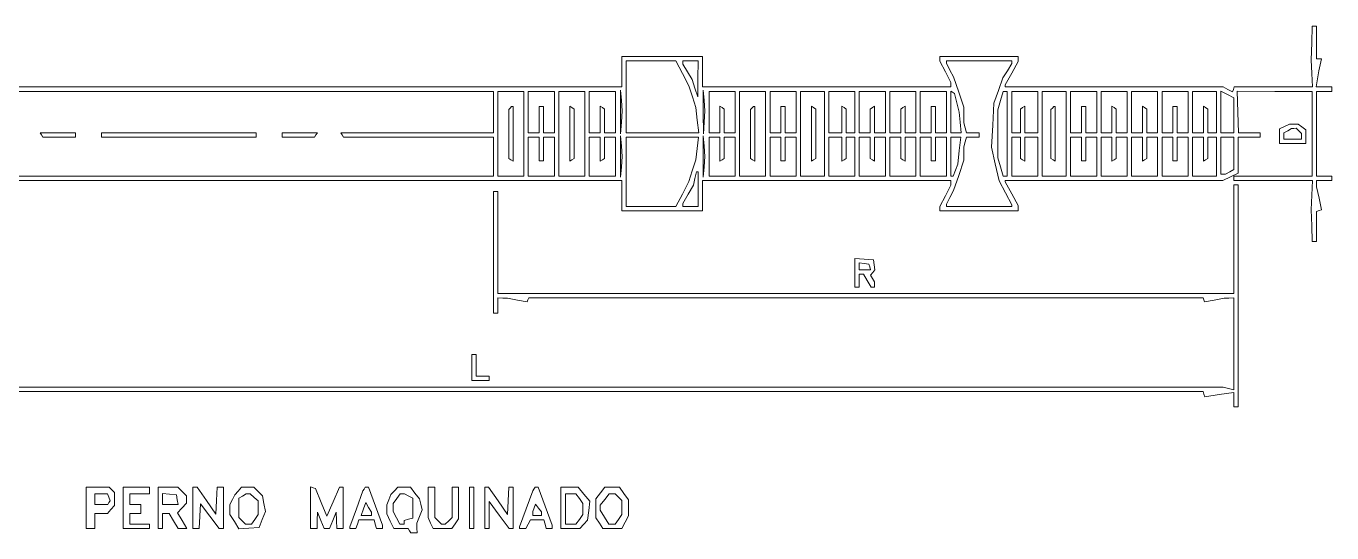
# Paper-space layout 'AN-15-DGE-071' of a CAD drawing. Header units: metres, sheet in millimetres. Extents: x 12 to 192, y 4 to 291.
# Drawn here: x 72.5 to 148.8, y 182.5 to 212.2 of the extents above; entities that cross this region are included whole.
import ezdxf

# ---------------------------------------------------------------- set-up
doc = ezdxf.new("R2010")
doc.units = ezdxf.units.M
doc.layers.add('DGE_CONTORNOS', color=7, linetype='Continuous', lineweight=0)
doc.layers.add('DGE_DATOS', color=7, linetype='Continuous', lineweight=0)

# ---------------------------------------------------------------- blocks, each defined once
blk = doc.blocks.new('LP_REF_DGE_MT_071')
at = {"layer": 'DGE_CONTORNOS'}
for points in [[(55.094, 203.167), (81.184, 203.167), (107.275, 203.167), (107.275, 202.276), (107.275, 201.385), (109.629, 201.385), (111.984, 201.385), (111.984, 202.276), (111.984, 203.167), (119.238, 203.167), (126.493, 203.167), (126.493, 203.036), (126.493, 202.904), (126.174, 202.276), (125.856, 201.648), (125.856, 201.517), (125.856, 201.385), (128.147, 201.385), (130.438, 201.385), (130.436, 201.544), (130.433, 201.704), (130.054, 202.392), (129.674, 203.081), (129.674, 203.124), (129.674, 203.167), (136.034, 203.167), (142.393, 203.167), (142.843, 203.382), (143.292, 203.596), (143.292, 204.654), (143.292, 205.713), (143.929, 205.713), (144.565, 205.713), (144.565, 205.84), (144.565, 205.967), (143.938, 205.967), (143.31, 205.967), (143.269, 207.176), (143.229, 208.386), (145.424, 208.385), (147.62, 208.385), (147.62, 205.903), (147.62, 203.422), (145.329, 203.422), (143.038, 203.422), (143.038, 203.294), (143.038, 203.167), (145.335, 203.167), (147.632, 203.167), (147.596, 202.308), (147.56, 201.449), (147.59, 200.526), (147.62, 199.604), (147.747, 199.604), (147.874, 199.604), (147.874, 200.484), (147.874, 201.364), (148.018, 201.412), (148.161, 201.46), (148.018, 202.129), (147.874, 202.798), (147.874, 202.983), (147.874, 203.167), (148.32, 203.167), (148.765, 203.167), (148.765, 203.294), (148.765, 203.422), (148.32, 203.422), (147.874, 203.422), (147.874, 205.903), (147.874, 208.385), (148.32, 208.385), (148.765, 208.385), (148.765, 208.512), (148.765, 208.64), (148.305, 208.64), (147.846, 208.64), (147.928, 209.117), (148.01, 209.594), (148.08, 209.944), (148.149, 210.294), (148.012, 210.294), (147.874, 210.294), (147.874, 211.249), (147.874, 212.203), (147.747, 212.203), (147.62, 212.203), (147.59, 211.217), (147.56, 210.231), (147.592, 209.435), (147.625, 208.64), (145.342, 208.64), (143.059, 208.64), (143.011, 208.494), (142.962, 208.349), (142.69, 208.494), (142.418, 208.64), (136.046, 208.64), (129.674, 208.64), (129.674, 208.705), (129.674, 208.771), (130.056, 209.447), (130.438, 210.124), (130.438, 210.273), (130.438, 210.422), (128.147, 210.422), (125.856, 210.422), (125.856, 210.29), (125.856, 210.159), (126.174, 209.531), (126.493, 208.903), (126.493, 208.771), (126.493, 208.64), (119.238, 208.64), (111.984, 208.64), (111.984, 209.531), (111.984, 210.422), (109.629, 210.422), (107.275, 210.422), (107.275, 209.531), (107.275, 208.64), (81.184, 208.64), (55.094, 208.64)], [(56.748, 190.822), (98.991, 190.822), (141.235, 190.822), (141.286, 190.67), (141.336, 190.518), (142.187, 190.645), (143.038, 190.773), (143.038, 190.352), (143.038, 189.931), (143.165, 189.931), (143.292, 189.931), (143.292, 196.422), (143.292, 202.913), (143.165, 202.913), (143.038, 202.913), (143.038, 199.735), (143.038, 196.557), (121.529, 196.557), (100.02, 196.557), (100.02, 199.544), (100.02, 202.531), (99.893, 202.531), (99.766, 202.531), (99.766, 198.967), (99.766, 195.404), (99.893, 195.404), (100.02, 195.404), (100.02, 195.849), (100.02, 196.295), (100.307, 196.289), (100.593, 196.284), (101.166, 196.172), (101.738, 196.06), (101.781, 196.178), (101.823, 196.295), (121.529, 196.295), (141.235, 196.295), (141.277, 196.178), (141.32, 196.06), (141.892, 196.172), (142.465, 196.284), (142.752, 196.289), (143.038, 196.295), (143.038, 193.608), (143.038, 190.922), (142.724, 191), (142.41, 191.079), (98.869, 191.079), (55.328, 191.079)]]:
    blk.add_lwpolyline(points, dxfattribs=at)
for points in [[(110.805, 209.435), (111.189, 208.703), (111.388, 208.067), (111.588, 207.431), (111.673, 206.699), (111.759, 205.967), (109.644, 205.967), (107.529, 205.967), (107.529, 208.067), (107.529, 210.167), (108.975, 210.167), (110.421, 210.167)], [(111.717, 209.117), (111.704, 208.067), (111.543, 208.577), (111.382, 209.086), (111.11, 209.531), (110.839, 209.976), (110.839, 210.072), (110.838, 210.167), (111.284, 210.167), (111.729, 210.167)], [(130.056, 210.087), (130.056, 210.006), (129.799, 209.59), (129.542, 209.175), (129.28, 208.43), (129.018, 207.685), (128.947, 206.401), (128.876, 205.116), (129.095, 204.136), (129.313, 203.155), (129.684, 202.448), (130.056, 201.741), (130.056, 201.691), (130.056, 201.64), (128.147, 201.64), (126.238, 201.64), (126.238, 201.71), (126.238, 201.78), (126.445, 202.18), (126.652, 202.58), (126.954, 203.468), (127.256, 204.357), (127.258, 204.748), (127.26, 205.14), (127.336, 205.426), (127.413, 205.713), (127.78, 205.713), (128.147, 205.713), (128.147, 205.84), (128.147, 205.967), (127.78, 205.967), (127.413, 205.967), (127.336, 206.253), (127.26, 206.54), (127.258, 206.995), (127.256, 207.45), (126.954, 208.339), (126.652, 209.227), (126.445, 209.627), (126.238, 210.027), (126.238, 210.097), (126.238, 210.167), (128.147, 210.167), (130.056, 210.167)], [(99.766, 207.176), (99.766, 205.967), (95.304, 205.967), (90.842, 205.967), (90.92, 205.84), (90.999, 205.713), (95.382, 205.713), (99.766, 205.713), (99.766, 204.567), (99.766, 203.422), (81.375, 203.422), (62.984, 203.422), (62.984, 204.567), (62.984, 205.713), (67.368, 205.713), (71.751, 205.713), (71.83, 205.84), (71.908, 205.967), (67.446, 205.967), (62.984, 205.967), (62.984, 207.176), (62.984, 208.385), (81.375, 208.385), (99.766, 208.385)], [(101.548, 205.903), (101.548, 203.422), (100.784, 203.422), (100.02, 203.422), (100.02, 205.903), (100.02, 208.385), (100.784, 208.385), (101.548, 208.385)], [(103.329, 207.176), (103.329, 205.967), (103.011, 205.967), (102.693, 205.967), (102.693, 206.731), (102.693, 207.494), (102.566, 207.494), (102.438, 207.494), (102.438, 206.731), (102.438, 205.967), (102.12, 205.967), (101.802, 205.967), (101.802, 207.176), (101.802, 208.385), (102.566, 208.385), (103.329, 208.385)], [(105.105, 205.903), (105.105, 203.422), (104.344, 203.422), (103.584, 203.422), (103.584, 205.903), (103.584, 208.385), (104.344, 208.385), (105.105, 208.385)], [(106.893, 207.176), (106.893, 205.967), (106.575, 205.967), (106.257, 205.967), (106.257, 206.66), (106.257, 207.352), (106.129, 207.431), (106.002, 207.509), (106.002, 206.738), (106.002, 205.967), (105.684, 205.967), (105.366, 205.967), (105.366, 207.176), (105.366, 208.385), (106.129, 208.385), (106.893, 208.385)], [(107.241, 206.576), (107.195, 205.903), (107.194, 207.176), (107.193, 208.449), (107.241, 207.849), (107.288, 207.248)], [(112.078, 206.576), (112.031, 205.903), (112.03, 207.176), (112.03, 208.449), (112.077, 207.849), (112.125, 207.248)], [(113.893, 207.176), (113.893, 205.967), (113.575, 205.967), (113.256, 205.967), (113.256, 206.66), (113.256, 207.352), (113.129, 207.431), (113.002, 207.509), (113.002, 206.738), (113.002, 205.967), (112.684, 205.967), (112.366, 205.967), (112.366, 207.176), (112.366, 208.385), (113.129, 208.385), (113.893, 208.385)], [(115.666, 205.903), (115.665, 203.422), (114.906, 203.422), (114.147, 203.422), (114.147, 205.903), (114.147, 208.385), (114.907, 208.385), (115.666, 208.385)], [(117.456, 207.176), (117.456, 205.967), (117.138, 205.967), (116.82, 205.967), (116.82, 206.731), (116.82, 207.494), (116.693, 207.494), (116.566, 207.494), (116.566, 206.731), (116.566, 205.967), (116.247, 205.967), (115.929, 205.967), (115.929, 207.176), (115.929, 208.385), (116.693, 208.385), (117.456, 208.385)], [(119.111, 205.903), (119.111, 203.422), (118.411, 203.422), (117.711, 203.422), (117.711, 205.903), (117.711, 208.385), (118.411, 208.385), (119.111, 208.385)], [(120.893, 207.176), (120.893, 205.967), (120.638, 205.967), (120.384, 205.967), (120.384, 206.66), (120.384, 207.352), (120.256, 207.431), (120.129, 207.509), (120.129, 206.738), (120.129, 205.967), (119.747, 205.967), (119.365, 205.967), (119.365, 207.176), (119.365, 208.385), (120.129, 208.385), (120.893, 208.385)], [(122.675, 207.176), (122.675, 205.967), (122.356, 205.967), (122.038, 205.967), (122.038, 206.738), (122.038, 207.509), (121.911, 207.431), (121.784, 207.352), (121.784, 206.66), (121.784, 205.967), (121.465, 205.967), (121.147, 205.967), (121.147, 207.176), (121.147, 208.385), (121.911, 208.385), (122.675, 208.385)], [(124.456, 207.176), (124.456, 205.967), (124.138, 205.967), (123.82, 205.967), (123.82, 206.738), (123.82, 207.509), (123.693, 207.431), (123.565, 207.352), (123.565, 206.66), (123.565, 205.967), (123.247, 205.967), (122.929, 205.967), (122.929, 207.176), (122.929, 208.385), (123.693, 208.385), (124.456, 208.385)], [(126.238, 207.176), (126.238, 205.967), (125.92, 205.967), (125.602, 205.967), (125.602, 206.731), (125.602, 207.494), (125.474, 207.494), (125.347, 207.494), (125.347, 206.731), (125.347, 205.967), (125.029, 205.967), (124.711, 205.967), (124.711, 207.176), (124.711, 208.385), (125.474, 208.385), (126.238, 208.385)], [(126.85, 207.72), (126.988, 207.176), (127.043, 206.572), (127.098, 205.967), (126.795, 205.967), (126.493, 205.967), (126.493, 207.184), (126.493, 208.4), (126.602, 208.332), (126.712, 208.264)], [(129.793, 205.903), (129.792, 203.422), (129.674, 203.422), (129.557, 203.422), (129.395, 203.963), (129.234, 204.503), (129.234, 205.903), (129.234, 207.303), (129.395, 207.844), (129.557, 208.385), (129.675, 208.385), (129.793, 208.385)], [(131.584, 207.176), (131.584, 205.967), (131.202, 205.967), (130.82, 205.967), (130.82, 206.738), (130.82, 207.509), (130.693, 207.431), (130.565, 207.352), (130.565, 206.66), (130.565, 205.967), (130.311, 205.967), (130.056, 205.967), (130.056, 207.176), (130.056, 208.385), (130.82, 208.385), (131.584, 208.385)], [(133.238, 205.903), (133.238, 203.422), (132.538, 203.422), (131.838, 203.422), (131.838, 205.903), (131.838, 208.385), (132.538, 208.385), (133.238, 208.385)], [(135.02, 207.176), (135.02, 205.967), (134.702, 205.967), (134.383, 205.967), (134.383, 206.731), (134.383, 207.494), (134.256, 207.494), (134.129, 207.494), (134.129, 206.731), (134.129, 205.967), (133.811, 205.967), (133.493, 205.967), (133.493, 207.176), (133.493, 208.385), (134.256, 208.385), (135.02, 208.385)], [(136.802, 207.176), (136.802, 205.967), (136.483, 205.967), (136.165, 205.967), (136.165, 206.66), (136.165, 207.352), (136.038, 207.431), (135.911, 207.509), (135.911, 206.738), (135.911, 205.967), (135.593, 205.967), (135.274, 205.967), (135.274, 207.176), (135.274, 208.385), (136.038, 208.385), (136.802, 208.385)], [(138.583, 207.176), (138.583, 205.967), (138.265, 205.967), (137.947, 205.967), (137.947, 206.66), (137.947, 207.352), (137.82, 207.431), (137.693, 207.509), (137.693, 206.738), (137.693, 205.967), (137.374, 205.967), (137.056, 205.967), (137.056, 207.176), (137.056, 208.385), (137.82, 208.385), (138.583, 208.385)], [(140.365, 207.176), (140.365, 205.967), (140.047, 205.967), (139.729, 205.967), (139.729, 206.731), (139.729, 207.494), (139.602, 207.494), (139.474, 207.494), (139.474, 206.731), (139.474, 205.967), (139.156, 205.967), (138.838, 205.967), (138.838, 207.176), (138.838, 208.385), (139.602, 208.385), (140.365, 208.385)], [(142.02, 207.176), (142.02, 205.967), (141.765, 205.967), (141.511, 205.967), (141.511, 206.66), (141.511, 207.352), (141.383, 207.431), (141.256, 207.509), (141.256, 206.738), (141.256, 205.967), (140.938, 205.967), (140.62, 205.967), (140.62, 207.176), (140.62, 208.385), (141.32, 208.385), (142.02, 208.385)], [(143.038, 206.982), (143.038, 205.967), (142.656, 205.967), (142.274, 205.967), (142.274, 207.179), (142.274, 208.392), (142.656, 208.194), (143.038, 207.997)], [(100.741, 207.409), (100.657, 207.325), (100.657, 205.89), (100.657, 204.455), (100.784, 204.376), (100.911, 204.298), (100.911, 205.896), (100.911, 207.494), (100.869, 207.494), (100.826, 207.494)], [(104.22, 205.903), (104.22, 204.298), (104.347, 204.376), (104.475, 204.455), (104.475, 205.903), (104.475, 207.352), (104.347, 207.431), (104.22, 207.509)], [(114.869, 207.409), (114.784, 207.325), (114.784, 205.89), (114.784, 204.455), (114.911, 204.376), (115.038, 204.298), (115.038, 205.896), (115.038, 207.494), (114.996, 207.494), (114.953, 207.494)], [(118.347, 205.903), (118.347, 204.298), (118.475, 204.376), (118.602, 204.455), (118.602, 205.903), (118.602, 207.352), (118.475, 207.431), (118.347, 207.509)], [(132.432, 207.409), (132.347, 207.325), (132.347, 205.89), (132.347, 204.455), (132.474, 204.376), (132.602, 204.298), (132.602, 205.896), (132.602, 207.494), (132.559, 207.494), (132.517, 207.494)], [(145.997, 206.321), (145.711, 206.183), (145.711, 205.757), (145.711, 205.331), (146.474, 205.331), (147.238, 205.331), (147.238, 205.73), (147.238, 206.13), (147.015, 206.299), (146.792, 206.468), (146.538, 206.463), (146.283, 206.459)], [(146.831, 206.069), (146.983, 205.916), (146.983, 205.751), (146.983, 205.585), (146.474, 205.585), (145.965, 205.585), (145.965, 205.77), (145.965, 205.954), (146.188, 206.084), (146.411, 206.214), (146.544, 206.218), (146.678, 206.222)], [(73.357, 205.84), (73.436, 205.713), (74.383, 205.713), (75.33, 205.713), (75.33, 205.84), (75.33, 205.967), (74.304, 205.967), (73.278, 205.967)], [(76.857, 205.84), (76.857, 205.713), (81.375, 205.713), (85.893, 205.713), (85.893, 205.84), (85.893, 205.967), (81.375, 205.967), (76.857, 205.967)], [(87.42, 205.84), (87.42, 205.713), (88.367, 205.713), (89.314, 205.713), (89.393, 205.84), (89.472, 205.967), (88.446, 205.967), (87.42, 205.967)], [(102.438, 205.013), (102.438, 204.313), (102.566, 204.313), (102.693, 204.313), (102.693, 205.013), (102.693, 205.713), (103.011, 205.713), (103.329, 205.713), (103.329, 204.567), (103.329, 203.422), (102.566, 203.422), (101.802, 203.422), (101.802, 204.567), (101.802, 205.713), (102.12, 205.713), (102.438, 205.713)], [(106.002, 205.005), (106.002, 204.298), (106.129, 204.376), (106.257, 204.455), (106.257, 205.084), (106.257, 205.713), (106.575, 205.713), (106.893, 205.713), (106.893, 204.567), (106.893, 203.422), (106.129, 203.422), (105.366, 203.422), (105.366, 204.567), (105.366, 205.713), (105.684, 205.713), (106.002, 205.713)], [(107.241, 203.963), (107.193, 203.358), (107.193, 204.567), (107.193, 205.776), (107.241, 205.172), (107.289, 204.567)], [(111.669, 205.044), (111.585, 204.376), (111.387, 203.74), (111.189, 203.104), (110.805, 202.372), (110.421, 201.64), (108.975, 201.64), (107.529, 201.64), (107.529, 203.676), (107.529, 205.713), (109.641, 205.713), (111.753, 205.713)], [(112.077, 203.963), (112.03, 203.358), (112.03, 204.567), (112.03, 205.776), (112.077, 205.172), (112.125, 204.567)], [(113.002, 205.005), (113.002, 204.298), (113.129, 204.376), (113.256, 204.455), (113.256, 205.084), (113.256, 205.713), (113.575, 205.713), (113.893, 205.713), (113.893, 204.567), (113.893, 203.422), (113.129, 203.422), (112.366, 203.422), (112.366, 204.567), (112.366, 205.713), (112.684, 205.713), (113.002, 205.713)], [(116.566, 205.013), (116.566, 204.313), (116.693, 204.313), (116.82, 204.313), (116.82, 205.013), (116.82, 205.713), (117.138, 205.713), (117.456, 205.713), (117.456, 204.567), (117.456, 203.422), (116.693, 203.422), (115.929, 203.422), (115.929, 204.567), (115.929, 205.713), (116.247, 205.713), (116.566, 205.713)], [(120.129, 205.005), (120.129, 204.298), (120.256, 204.376), (120.384, 204.455), (120.384, 205.084), (120.384, 205.713), (120.638, 205.713), (120.893, 205.713), (120.893, 204.567), (120.893, 203.422), (120.129, 203.422), (119.365, 203.422), (119.365, 204.567), (119.365, 205.713), (119.747, 205.713), (120.129, 205.713)], [(121.784, 205.084), (121.784, 204.455), (121.911, 204.376), (122.038, 204.298), (122.038, 205.005), (122.038, 205.713), (122.356, 205.713), (122.675, 205.713), (122.675, 204.567), (122.675, 203.422), (121.911, 203.422), (121.147, 203.422), (121.147, 204.567), (121.147, 205.713), (121.465, 205.713), (121.784, 205.713)], [(123.565, 205.084), (123.565, 204.455), (123.693, 204.376), (123.82, 204.298), (123.82, 205.005), (123.82, 205.713), (124.138, 205.713), (124.456, 205.713), (124.456, 204.567), (124.456, 203.422), (123.693, 203.422), (122.929, 203.422), (122.929, 204.567), (122.929, 205.713), (123.247, 205.713), (123.565, 205.713)], [(125.347, 205.013), (125.347, 204.313), (125.474, 204.313), (125.602, 204.313), (125.602, 205.013), (125.602, 205.713), (125.92, 205.713), (126.238, 205.713), (126.238, 204.567), (126.238, 203.422), (125.474, 203.422), (124.711, 203.422), (124.711, 204.567), (124.711, 205.713), (125.029, 205.713), (125.347, 205.713)], [(126.991, 204.917), (126.904, 204.122), (126.765, 203.772), (126.626, 203.422), (126.559, 203.422), (126.493, 203.422), (126.493, 204.567), (126.493, 205.713), (126.786, 205.713), (127.079, 205.713)], [(130.565, 205.084), (130.565, 204.455), (130.693, 204.376), (130.82, 204.298), (130.82, 205.005), (130.82, 205.713), (131.202, 205.713), (131.584, 205.713), (131.584, 204.567), (131.584, 203.422), (130.82, 203.422), (130.056, 203.422), (130.056, 204.567), (130.056, 205.713), (130.311, 205.713), (130.565, 205.713)], [(134.129, 205.013), (134.129, 204.313), (134.256, 204.313), (134.383, 204.313), (134.383, 205.013), (134.383, 205.713), (134.702, 205.713), (135.02, 205.713), (135.02, 204.567), (135.02, 203.422), (134.256, 203.422), (133.493, 203.422), (133.493, 204.567), (133.493, 205.713), (133.811, 205.713), (134.129, 205.713)], [(135.911, 205.005), (135.911, 204.298), (136.038, 204.376), (136.165, 204.455), (136.165, 205.084), (136.165, 205.713), (136.483, 205.713), (136.802, 205.713), (136.802, 204.567), (136.802, 203.422), (136.038, 203.422), (135.274, 203.422), (135.274, 204.567), (135.274, 205.713), (135.593, 205.713), (135.911, 205.713)], [(137.693, 205.005), (137.693, 204.298), (137.82, 204.376), (137.947, 204.455), (137.947, 205.084), (137.947, 205.713), (138.265, 205.713), (138.583, 205.713), (138.583, 204.567), (138.583, 203.422), (137.82, 203.422), (137.056, 203.422), (137.056, 204.567), (137.056, 205.713), (137.374, 205.713), (137.693, 205.713)], [(139.474, 205.013), (139.474, 204.313), (139.602, 204.313), (139.729, 204.313), (139.729, 205.013), (139.729, 205.713), (140.047, 205.713), (140.365, 205.713), (140.365, 204.567), (140.365, 203.422), (139.602, 203.422), (138.838, 203.422), (138.838, 204.567), (138.838, 205.713), (139.156, 205.713), (139.474, 205.713)], [(141.256, 205.005), (141.256, 204.298), (141.383, 204.376), (141.511, 204.455), (141.511, 205.084), (141.511, 205.713), (141.765, 205.713), (142.02, 205.713), (142.02, 204.567), (142.02, 203.422), (141.32, 203.422), (140.62, 203.422), (140.62, 204.567), (140.62, 205.713), (140.938, 205.713), (141.256, 205.713)], [(143.038, 204.762), (143.038, 203.812), (142.792, 203.681), (142.546, 203.549), (142.41, 203.549), (142.274, 203.549), (142.274, 204.631), (142.274, 205.713), (142.656, 205.713), (143.038, 205.713)], [(111.729, 202.658), (111.729, 201.64), (111.284, 201.64), (110.838, 201.64), (110.84, 201.735), (110.841, 201.831), (111.146, 202.364), (111.451, 202.897), (111.537, 203.287), (111.622, 203.676), (111.676, 203.676), (111.729, 203.676)], [(120.893, 197.766), (120.893, 196.931), (121.02, 196.931), (121.147, 196.931), (121.147, 197.313), (121.147, 197.695), (121.267, 197.695), (121.387, 197.695), (121.613, 197.313), (121.839, 196.931), (121.938, 196.931), (122.038, 196.931), (122.036, 197.09), (122.034, 197.249), (121.916, 197.436), (121.798, 197.622), (121.928, 197.779), (122.058, 197.935), (122.016, 198.228), (121.975, 198.522), (121.434, 198.561), (120.893, 198.6)], [(121.752, 198.108), (121.805, 197.949), (121.476, 197.949), (121.147, 197.949), (121.147, 198.149), (121.147, 198.349), (121.424, 198.308), (121.7, 198.267)], [(98.493, 192.222), (98.493, 191.458), (99.002, 191.458), (99.511, 191.458), (99.511, 191.586), (99.511, 191.713), (99.129, 191.713), (98.748, 191.713), (98.748, 192.349), (98.748, 192.986), (98.62, 192.986), (98.493, 192.986)], [(75.966, 184.013), (75.966, 182.804), (76.221, 182.804), (76.475, 182.804), (76.475, 183.249), (76.475, 183.695), (76.837, 183.695), (77.199, 183.695), (77.41, 183.928), (77.621, 184.16), (77.621, 184.539), (77.621, 184.917), (77.468, 185.069), (77.315, 185.222), (76.641, 185.222), (75.966, 185.222)], [(77.289, 184.638), (77.367, 184.436), (77.295, 184.32), (77.224, 184.204), (76.849, 184.204), (76.475, 184.204), (76.475, 184.522), (76.475, 184.84), (76.843, 184.84), (77.211, 184.84)], [(78.13, 184.013), (78.13, 182.804), (78.893, 182.804), (79.657, 182.804), (79.657, 182.931), (79.657, 183.059), (79.084, 183.059), (78.511, 183.059), (78.511, 183.377), (78.511, 183.695), (78.83, 183.695), (79.148, 183.695), (79.148, 183.949), (79.148, 184.204), (78.83, 184.204), (78.511, 184.204), (78.511, 184.522), (78.511, 184.84), (79.084, 184.84), (79.657, 184.84), (79.657, 185.031), (79.657, 185.222), (78.893, 185.222), (78.13, 185.222)], [(80.166, 184.013), (80.166, 182.804), (80.293, 182.804), (80.42, 182.804), (80.42, 183.249), (80.42, 183.695), (80.616, 183.695), (80.811, 183.695), (81.074, 183.249), (81.337, 182.804), (81.591, 182.804), (81.846, 182.804), (81.573, 183.267), (81.3, 183.73), (81.56, 184.007), (81.82, 184.284), (81.82, 184.499), (81.82, 184.713), (81.566, 184.968), (81.311, 185.222), (80.739, 185.222), (80.166, 185.222)], [(81.288, 184.49), (81.329, 184.204), (80.875, 184.204), (80.42, 184.204), (80.42, 184.53), (80.42, 184.856), (80.834, 184.817), (81.248, 184.777)], [(82.202, 184.013), (82.202, 182.804), (82.387, 182.804), (82.571, 182.804), (82.61, 183.527), (82.648, 184.25), (83.193, 183.527), (83.738, 182.804), (83.861, 182.804), (83.984, 182.804), (83.984, 184.013), (83.984, 185.222), (83.799, 185.222), (83.614, 185.222), (83.577, 184.438), (83.539, 183.654), (82.99, 184.438), (82.441, 185.222), (82.321, 185.222), (82.202, 185.222)], [(84.847, 184.999), (84.653, 184.777), (84.51, 184.499), (84.366, 184.221), (84.366, 183.926), (84.367, 183.631), (84.623, 183.211), (84.88, 182.79), (85.477, 182.829), (86.075, 182.868), (86.254, 183.339), (86.433, 183.811), (86.347, 184.269), (86.261, 184.727), (86.013, 184.975), (85.766, 185.222), (85.404, 185.222), (85.042, 185.222)], [(85.788, 184.63), (86.02, 184.419), (86.02, 184.022), (86.02, 183.624), (85.822, 183.341), (85.624, 183.059), (85.45, 183.059), (85.275, 183.059), (85.075, 183.259), (84.875, 183.459), (84.875, 184.016), (84.875, 184.573), (85.098, 184.703), (85.32, 184.833), (85.438, 184.836), (85.555, 184.84)], [(89.075, 184.024), (89.075, 182.804), (89.266, 182.804), (89.457, 182.804), (89.469, 183.281), (89.481, 183.759), (89.677, 183.281), (89.873, 182.804), (90.029, 182.804), (90.186, 182.804), (90.382, 183.281), (90.577, 183.759), (90.59, 183.281), (90.602, 182.804), (90.793, 182.804), (90.984, 182.804), (90.984, 184.013), (90.984, 185.222), (90.88, 185.222), (90.776, 185.222), (90.402, 184.373), (90.028, 183.525), (89.696, 184.336), (89.363, 185.147), (89.219, 185.195), (89.075, 185.243)], [(92.204, 185.112), (92.136, 185.002), (91.751, 183.958), (91.366, 182.914), (91.366, 182.859), (91.366, 182.804), (91.548, 182.804), (91.73, 182.804), (91.811, 183.059), (91.892, 183.313), (92.341, 183.313), (92.79, 183.313), (92.856, 183.059), (92.923, 182.804), (93.099, 182.804), (93.275, 182.804), (93.276, 182.899), (93.277, 182.995), (92.866, 184.109), (92.455, 185.222), (92.363, 185.222), (92.272, 185.222)], [(93.973, 185.011), (93.763, 184.801), (93.646, 184.494), (93.529, 184.187), (93.529, 183.929), (93.529, 183.67), (93.735, 183.237), (93.94, 182.804), (94.364, 182.804), (94.787, 182.804), (94.866, 182.677), (94.944, 182.549), (95.126, 182.549), (95.308, 182.549), (95.296, 182.836), (95.284, 183.122), (95.444, 183.513), (95.605, 183.905), (95.524, 184.224), (95.444, 184.544), (95.177, 184.883), (94.911, 185.222), (94.547, 185.222), (94.184, 185.222)], [(94.811, 184.709), (95.057, 184.577), (95.057, 183.997), (95.057, 183.417), (94.802, 183.35), (94.548, 183.283), (94.548, 183.171), (94.548, 183.059), (94.424, 183.059), (94.3, 183.059), (94.105, 183.434), (93.911, 183.81), (93.911, 184.042), (93.911, 184.275), (94.109, 184.557), (94.307, 184.84), (94.436, 184.84), (94.564, 184.84)], [(95.948, 184.337), (95.948, 183.452), (96.095, 183.128), (96.243, 182.804), (96.788, 182.804), (97.333, 182.804), (97.531, 183.087), (97.729, 183.37), (97.729, 184.296), (97.729, 185.222), (97.538, 185.222), (97.348, 185.222), (97.348, 184.34), (97.348, 183.459), (97.148, 183.259), (96.948, 183.059), (96.838, 183.059), (96.729, 183.059), (96.529, 183.259), (96.329, 183.459), (96.329, 184.34), (96.329, 185.222), (96.138, 185.222), (95.948, 185.222)], [(98.366, 184.013), (98.366, 182.804), (98.493, 182.804), (98.62, 182.804), (98.62, 184.013), (98.62, 185.222), (98.493, 185.222), (98.366, 185.222)], [(99.257, 184.013), (99.257, 182.804), (99.384, 182.804), (99.511, 182.804), (99.511, 183.592), (99.511, 184.379), (100.096, 183.592), (100.682, 182.804), (100.796, 182.804), (100.911, 182.804), (100.911, 184.013), (100.911, 185.222), (100.79, 185.222), (100.669, 185.222), (100.631, 184.427), (100.593, 183.631), (100.034, 184.427), (99.474, 185.222), (99.365, 185.222), (99.257, 185.222)], [(102.131, 185.112), (102.063, 185.002), (101.678, 183.958), (101.293, 182.914), (101.293, 182.859), (101.293, 182.804), (101.479, 182.804), (101.666, 182.804), (101.802, 183.059), (101.938, 183.313), (102.328, 183.313), (102.717, 183.313), (102.783, 183.059), (102.85, 182.804), (103.026, 182.804), (103.202, 182.804), (103.203, 182.899), (103.204, 182.995), (102.793, 184.109), (102.382, 185.222), (102.29, 185.222), (102.199, 185.222)], [(103.711, 184.013), (103.711, 182.804), (104.264, 182.804), (104.817, 182.804), (105.043, 183.053), (105.268, 183.303), (105.331, 183.855), (105.393, 184.407), (105.05, 184.814), (104.707, 185.222), (104.209, 185.222), (103.711, 185.222)], [(104.786, 184.557), (104.984, 184.275), (104.984, 183.949), (104.984, 183.624), (104.786, 183.341), (104.588, 183.059), (104.277, 183.059), (103.966, 183.059), (103.966, 183.949), (103.966, 184.84), (104.277, 184.84), (104.588, 184.84)], [(106.011, 184.887), (105.747, 184.551), (105.747, 183.991), (105.747, 183.431), (105.953, 183.118), (106.159, 182.804), (106.713, 182.804), (107.268, 182.804), (107.462, 183.18), (107.657, 183.555), (107.657, 184.019), (107.657, 184.483), (107.393, 184.852), (107.13, 185.222), (106.703, 185.222), (106.275, 185.222)], [(107.075, 184.64), (107.275, 184.44), (107.275, 184.032), (107.275, 183.624), (107.077, 183.341), (106.878, 183.059), (106.693, 183.059), (106.507, 183.059), (106.255, 183.472), (106.003, 183.886), (106.002, 184.028), (106.002, 184.17), (106.266, 184.505), (106.53, 184.84), (106.702, 184.84), (106.875, 184.84)], [(92.634, 183.663), (92.639, 183.568), (92.331, 183.568), (92.024, 183.568), (92.168, 183.949), (92.312, 184.33), (92.471, 184.044), (92.63, 183.759)], [(102.566, 183.671), (102.566, 183.568), (102.311, 183.568), (102.057, 183.568), (102.057, 183.684), (102.057, 183.801), (102.141, 184.021), (102.225, 184.24), (102.395, 184.007), (102.566, 183.774)]]:
    blk.add_lwpolyline(points, close=True, dxfattribs=at)

psp = doc.layouts.new('AN-15-DGE-071')

# ---------------------------------------------------------------- block references
at = {"layer": 'DGE_DATOS'}
psp.add_blockref('LP_REF_DGE_MT_071', (0, 0), dxfattribs=at)

doc.saveas('drawing.dxf')
